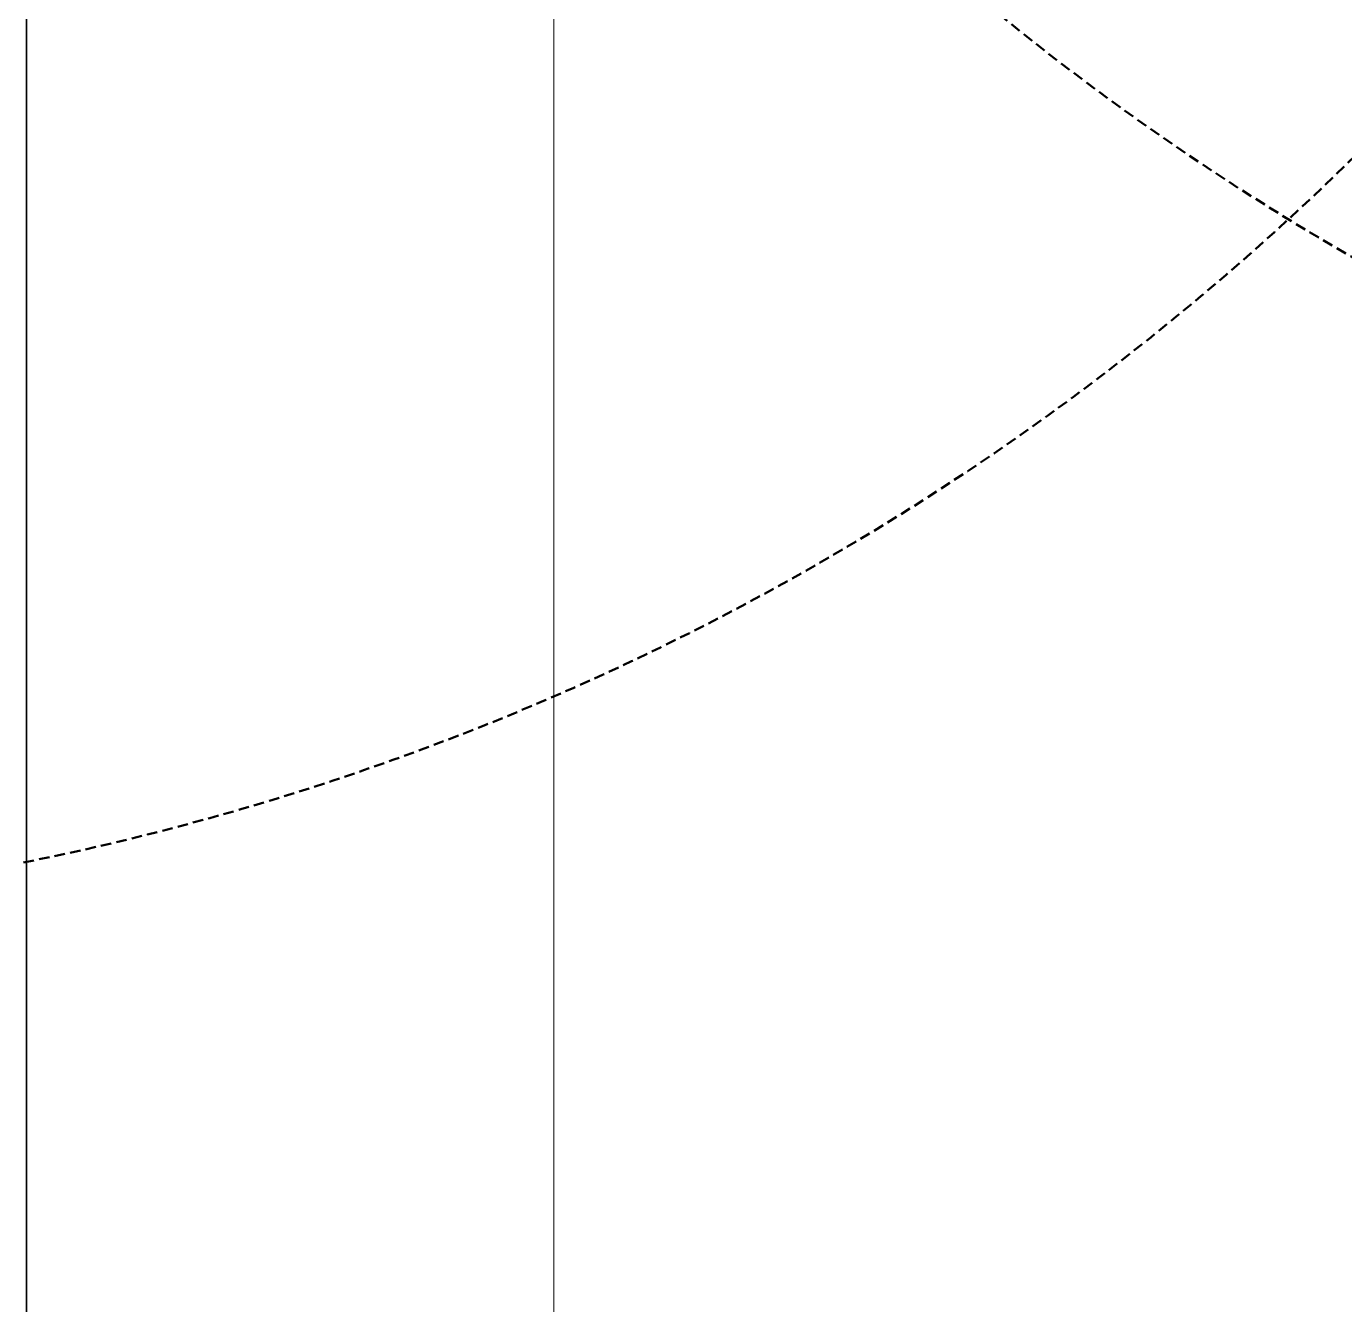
# Model space of a CAD drawing. Header units: millimetres. Extents: x -187664 to 435448, y -313239 to 299894.
# Drawn here: x 11819.2 to 12069.2, y -306255.9 to -306013.5 of the extents above; entities that cross this region are included whole.
import ezdxf

# ---------------------------------------------------------------- set-up
doc = ezdxf.new("R2010")
doc.units = ezdxf.units.MM
doc.linetypes.add('DPA_Hidden 50', pattern=[3, 2, -1])
for name, color, linetype, lineweight in [('A-DETL-GENF', 7, 'Continuous', 35), ('A-GLAZ-CURT', 7, 'Continuous', 9), ('I-WALL-E', 7, 'Continuous', 35), ('WALL-E', 7, 'Continuous', 35)]:
    doc.layers.add(name, color=color, linetype=linetype, lineweight=lineweight)

# ---------------------------------------------------------------- blocks, each defined once
blk = doc.blocks.new('System Panel - Entrance Glazed 12mm-14851400-2140-01 ENTRANCE 1 ELEVATION 2')
at = {"layer": 'A-GLAZ-CURT', "color": 7}
for p, q in [((-12852.0205382172, 105550), (-12852.0205382172, 104624.0628953232)), ((-12852.0205382172, 104624.0628953232), (-12852.0205382172, 105550))]:
    blk.add_line(p, q, dxfattribs=at)
blk = doc.blocks.new('System Panel - Facade_Solid Panel 100mm-18344664-2140-01 ENTRANCE 1 ELEVATION 2')
at = {"layer": 'A-GLAZ-CURT', "color": 7}
for p, q in [((-12852.02053821727, 102549.9999999999), (-12852.02053821727, 105550)), ((-12852.02053821727, 105550), (-12852.02053821727, 104624.0628953232)), ((-12752.02053821726, 103449.9999999999), (-12752.02053821726, 105550)), ((-12752.02053821727, 105550), (-12752.02053821727, 102549.9999999999))]:
    blk.add_line(p, q, dxfattribs=at)
blk = doc.blocks.new('System Panel - Facade_Solid Panel 100mm-V570-2140-01 ENTRANCE 1 ELEVATION 2')
at = {"layer": 'A-GLAZ-CURT', "color": 7}
for p, q in [((-12852.02053821725, 104624.0628953232), (-12852.02053821725, 105550)), ((-12852.02053821724, 105550), (-12852.02053821724, 104624.0628953232)), ((-12752.02053821724, 104676.8503179595), (-12752.02053821724, 105550)), ((-12752.02053821725, 105550), (-12752.02053821725, 104676.8503179594))]:
    blk.add_line(p, q, dxfattribs=at)
blk = doc.blocks.new('System Panel - Facade_Solid Panel 100mm-18344665-2140-01 ENTRANCE 1 ELEVATION 2')
at = {"layer": 'A-GLAZ-CURT', "color": 7}
for p, q in [((-12852.02053821724, 104624.0628953232), (-12852.02053821724, 105550)), ((-12852.02053821723, 105550), (-12852.02053821723, 104624.0628953232)), ((-12752.02053821723, 104676.8503179595), (-12752.02053821723, 105550)), ((-12752.02053821724, 105550), (-12752.02053821724, 104676.8503179595))]:
    blk.add_line(p, q, dxfattribs=at)
blk = doc.blocks.new('System Panel - Facade_Solid Panel 100mm-18344666-2140-01 ENTRANCE 1 ELEVATION 2')
at = {"layer": 'A-GLAZ-CURT', "color": 7}
for p, q in [((-12852.02053821723, 104624.0628953232), (-12852.02053821723, 105550)), ((-12852.02053821723, 105550), (-12852.02053821723, 104624.0628953232)), ((-12752.02053821723, 104676.8503179595), (-12752.02053821723, 105550)), ((-12752.02053821723, 105550), (-12752.02053821723, 104676.8503179594))]:
    blk.add_line(p, q, dxfattribs=at)
blk = doc.blocks.new('System Panel - Facade_Solid Panel 100mm-18344667-2140-01 ENTRANCE 1 ELEVATION 2')
at = {"layer": 'A-GLAZ-CURT', "color": 7}
for p, q in [((-12852.02053821723, 104624.0628953232), (-12852.02053821723, 105550)), ((-12852.02053821722, 105550), (-12852.02053821722, 104624.0628953232)), ((-12752.02053821723, 105550), (-12752.02053821723, 104676.8503179595))]:
    blk.add_line(p, q, dxfattribs=at)
blk = doc.blocks.new('System Panel - Facade_Solid Panel 100mm-V571-2140-01 ENTRANCE 1 ELEVATION 2')
at = {"layer": 'A-GLAZ-CURT', "color": 7}
for p, q in [((-12852.02053821727, 104624.0628953232), (-12852.02053821727, 105550)), ((-12852.02053821726, 105550), (-12852.02053821726, 104624.0628953232)), ((-12752.02053821726, 104676.8503179594), (-12752.02053821726, 105550)), ((-12752.02053821726, 105550), (-12752.02053821726, 103449.9999999999))]:
    blk.add_line(p, q, dxfattribs=at)
blk = doc.blocks.new('DPA_AN_Callout - DPA_AN_Callout-15497441-2140-01 ENTRANCE 1 ELEVATION 2')
at = {"layer": 'A-DETL-GENF', "color": 7, "linetype": 'DPA_Hidden 50', "lineweight": 50}
blk.add_arc((-12950.8942815336, 105382.9052873714), 500, 269.9999999999996, 0, dxfattribs=at)
blk = doc.blocks.new('DPA_AN_Callout - DPA_AN_Callout-15497909-2140-01 ENTRANCE 1 ELEVATION 2')
at = {"layer": 'A-DETL-GENF', "color": 7, "linetype": 'DPA_Hidden 50', "lineweight": 50}
blk.add_arc((-12352.02053821729, 105441.4147907344), 499.9999999999982, 180.0000000000002, 269.9999999999992, dxfattribs=at)

msp = doc.modelspace()

# ---------------------------------------------------------------- linework, layer by layer
at = {"layer": 'I-WALL-E', "color": 7}
for p, q in [((11819.15236077116, -305514.7103361312), (11819.15236077116, -309614.7103361312)), ((11819.15236077116, -308814.7103361312), (11819.15236077116, -305514.7103361312))]:
    msp.add_line(p, q, dxfattribs=at)
at = {"layer": 'WALL-E', "color": 7}
for p, q in [((11819.15236077116, -306440.6474408079), (11819.15236077116, -297119.5897687885)), ((11819.15236077128, -306440.6474408079), (11819.15236077128, -301514.7103361312)), ((11819.15236077116, -307564.7103361311), (11819.15236077116, -304514.7103361309)), ((11819.15236077128, -305214.7103361313), (11819.15236077128, -306440.6474408079)), ((11819.15236077116, -306440.6474408079), (11819.15236077116, -305214.7103361313)), ((11819.15236077116, -305214.7103361312), (11819.15236077116, -306440.6474408079)), ((11819.15236077116, -305514.7103361312), (11819.15236077151, -306440.647440808))]:
    msp.add_line(p, q, dxfattribs=at)

# ---------------------------------------------------------------- block references
at = {"layer": 'A-DETL-GENF', "color": 7}
for name in ['DPA_AN_Callout - DPA_AN_Callout-15497441-2140-01 ENTRANCE 1 ELEVATION 2', 'DPA_AN_Callout - DPA_AN_Callout-15497909-2140-01 ENTRANCE 1 ELEVATION 2']:
    msp.add_blockref(name, (24671.17289898844, -411064.7103361311), dxfattribs=at)
at = {"layer": 'A-GLAZ-CURT', "color": 7}
for name in ['System Panel - Entrance Glazed 12mm-14851400-2140-01 ENTRANCE 1 ELEVATION 2', 'System Panel - Facade_Solid Panel 100mm-18344664-2140-01 ENTRANCE 1 ELEVATION 2', 'System Panel - Facade_Solid Panel 100mm-V570-2140-01 ENTRANCE 1 ELEVATION 2', 'System Panel - Facade_Solid Panel 100mm-V570-2140-01 ENTRANCE 1 ELEVATION 2', 'System Panel - Facade_Solid Panel 100mm-18344665-2140-01 ENTRANCE 1 ELEVATION 2', 'System Panel - Facade_Solid Panel 100mm-18344666-2140-01 ENTRANCE 1 ELEVATION 2', 'System Panel - Facade_Solid Panel 100mm-18344667-2140-01 ENTRANCE 1 ELEVATION 2', 'System Panel - Facade_Solid Panel 100mm-V570-2140-01 ENTRANCE 1 ELEVATION 2', 'System Panel - Facade_Solid Panel 100mm-V570-2140-01 ENTRANCE 1 ELEVATION 2', 'System Panel - Facade_Solid Panel 100mm-V570-2140-01 ENTRANCE 1 ELEVATION 2', 'System Panel - Facade_Solid Panel 100mm-V571-2140-01 ENTRANCE 1 ELEVATION 2']:
    msp.add_blockref(name, (24671.17289898844, -411064.7103361311), dxfattribs=at)

doc.saveas('drawing.dxf')
